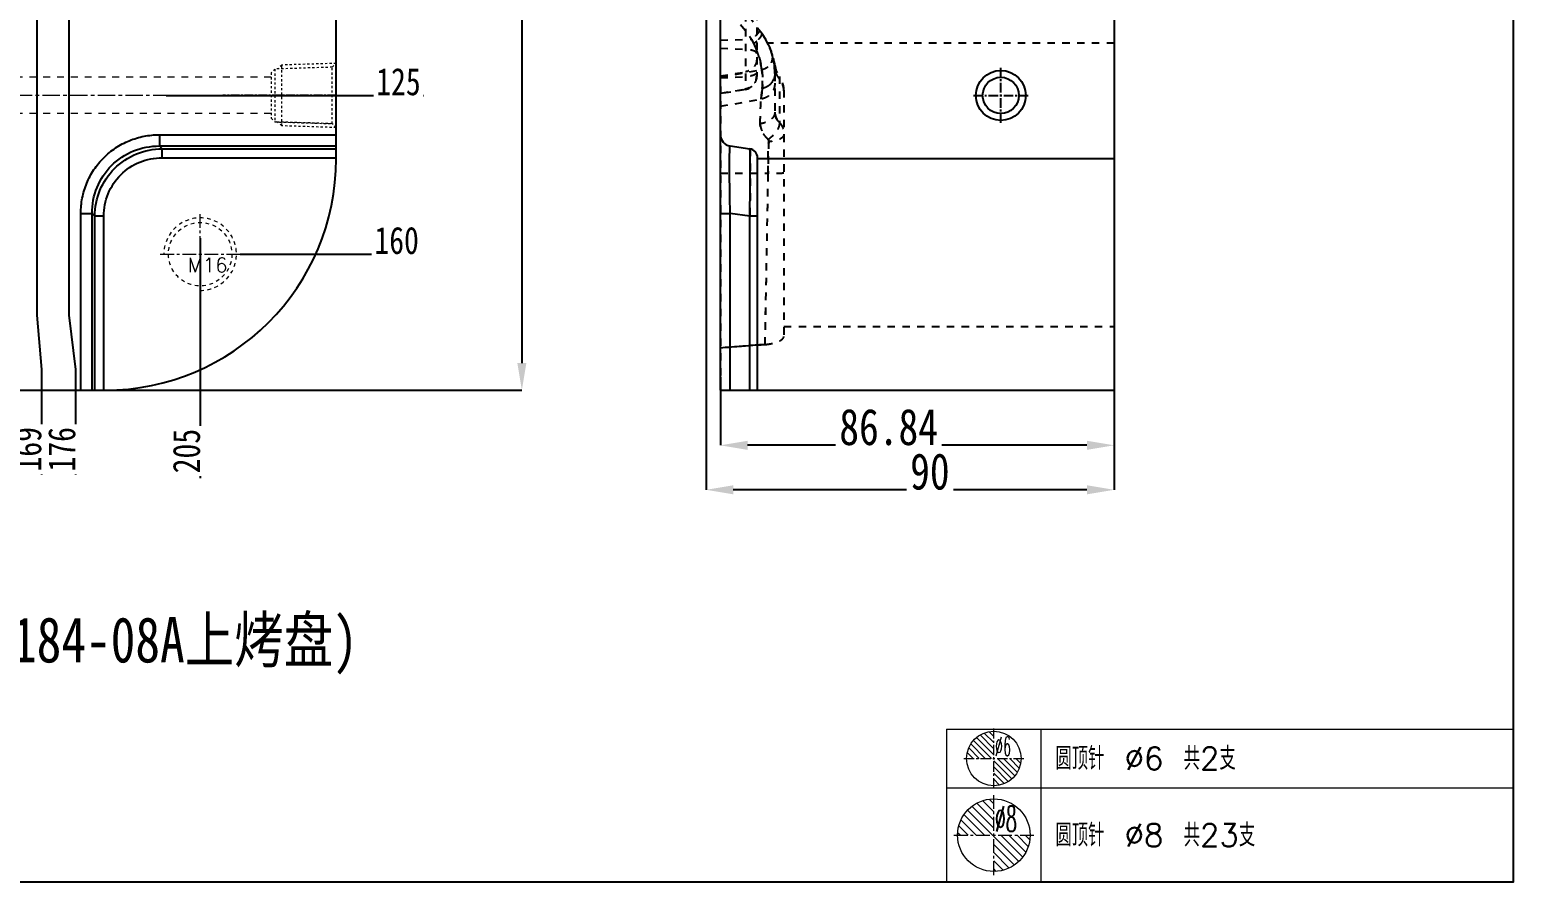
# Model space of a CAD drawing. Header units: millimetres. Extents: x -2895 to -298, y -11750 to -2997.
# Drawn here: x -1614.3 to -1287, y -6284 to -6096 of the extents above; entities that cross this region are included whole.
import ezdxf
from ezdxf.enums import TextEntityAlignment as Align

# ---------------------------------------------------------------- set-up
doc = ezdxf.new("R2010")
doc.units = ezdxf.units.MM
doc.header["$LTSCALE"] = 16.335
doc.header["$PDMODE"] = 3
doc.header["$PDSIZE"] = 0.3125
doc.linetypes.add('CENTER', pattern=[0.6, 0.375, -0.075, 0.075, -0.075])
doc.linetypes.add('HIDDEN', pattern=[0.2, 0.1, -0.1])
doc.layers.get('0').update_dxf_attribs({"linetype": 'CONTINUOUS'})
doc.layers.get('Defpoints').update_dxf_attribs({"linetype": 'CONTINUOUS'})
for name, color, linetype, lineweight in [('cool', 153, 'HIDDEN', 9), ('epin', 13, 'CONTINUOUS', 9), ('screw', 33, 'CONTINUOUS', 13)]:
    doc.layers.add(name, color=color, linetype=linetype, lineweight=lineweight)
doc.layers.add('DEFAULT_2', color=8, linetype='HIDDEN')
doc.styles.get("Standard").update_dxf_attribs({"font": 'txt', "width": 0.8})
doc.styles.add('TXT', font='txt.shx', dxfattribs={"bigfont": 'gbcbig.shx'})
doc.styles.add('TXT05', font='txt.shx', dxfattribs={"width": 0.5, "bigfont": 'gbcbig.shx'})
doc.dimstyles.new('ISO-25', dxfattribs={"dimtxt": 8, "dimasz": 6, "dimexe": 0, "dimexo": 0, "dimgap": 0, "dimtad": 1, "dimdsep": 46, "dimtxsty": 'Standard', "dimcen": 0, "dimclrd": 4, "dimclre": 4, "dimclrt": 6, "dimazin": 0, "dimtfac": 1, "dimtofl": 0, "dimtmove": 0, "dimatfit": 3, "dimfxl": 0, "dimarcsym": 0})

# ---------------------------------------------------------------- blocks, each defined once
blk = doc.blocks.new('screw_m16_g')
at = {"layer": 'screw', "color": 1, "linetype": 'CENTER', "ltscale": 0.497582}
for p, q in [((0, -8.8), (0, 8.8)), ((-8.8, 0), (8.8, 0))]:
    blk.add_line(p, q, dxfattribs=at)
at = {"layer": 'screw', "color": 33, "linetype": 'HIDDEN', "ltscale": 0.497582}
blk.add_circle((0, 0), 7, dxfattribs=at)
at = {"layer": 'screw', "color": 92, "linetype": 'HIDDEN', "ltscale": 0.497582}
blk.add_arc((0, 0), 8, 270, 180, dxfattribs=at)
at = {"layer": 'screw', "color": 6, "style": 'TXT'}
blk.add_text('M16', height=3.2, dxfattribs=at).set_placement((-2.72, -4))
blk = doc.blocks.new('*D187')
at = {"color": 4, "lineweight": -2, "transparency": 16777216}
for p, q in [((-1465.06, -6073.86), (-1465.06, -6197.42)), ((-1375.06, -6072.35), (-1375.06, -6197.42)), ((-1381.06, -6197.42), (-1459.06, -6197.42))]:
    blk.add_line(p, q, dxfattribs=at)
at = {"color": 4, "transparency": 16777216}
for points in [[(-1459.06, -6196.42), (-1459.06, -6198.42), (-1465.06, -6197.42)], [(-1381.06, -6196.42), (-1381.06, -6198.42), (-1375.06, -6197.42)]]:
    blk.add_solid(points, dxfattribs=at)
at = {"layer": 'Defpoints', "color": 0, "transparency": 16777216}
for p in [(-1465.06, -6073.86), (-1375.06, -6072.35), (-1465.06, -6197.42)]:
    blk.add_point(p, dxfattribs=at)
at = {"color": 6, "transparency": 16777216, "insert": (-1415.7, -6193.42), "char_height": 8, "attachment_point": 5, "bg_fill": 3, "box_fill_scale": 1.1, "bg_fill_color": 256, "bg_fill_true_color": 13158600, "bg_fill_transparency": 0}
blk.add_mtext('90', dxfattribs=at)
blk = doc.blocks.new('*D188')
at = {"color": 4, "lineweight": -2, "transparency": 16777216}
for p, q in [((-1461.91, -6172.59), (-1461.91, -6187.61)), ((-1375.06, -6175.47), (-1375.06, -6187.61)), ((-1381.06, -6187.61), (-1455.91, -6187.61))]:
    blk.add_line(p, q, dxfattribs=at)
at = {"color": 4, "transparency": 16777216}
for points in [[(-1455.91, -6186.61), (-1455.91, -6188.61), (-1461.91, -6187.61)], [(-1381.06, -6186.61), (-1381.06, -6188.61), (-1375.06, -6187.61)]]:
    blk.add_solid(points, dxfattribs=at)
at = {"layer": 'Defpoints', "color": 0, "transparency": 16777216}
for p in [(-1461.91, -6172.59), (-1375.06, -6175.47), (-1461.91, -6187.61)]:
    blk.add_point(p, dxfattribs=at)
at = {"color": 6, "transparency": 16777216, "insert": (-1424.8, -6183.61), "char_height": 8, "attachment_point": 5, "bg_fill": 3, "box_fill_scale": 1.1, "bg_fill_color": 256, "bg_fill_true_color": 13158600, "bg_fill_transparency": 0}
blk.add_mtext('86.84', dxfattribs=at)
blk = doc.blocks.new('cool_jt_f12')
at = {"layer": 'cool', "ltscale": 0.3}
for p, q in [((0, 7.0785), (0.856, 6.2225)), ((0, 7.0785), (12, 6.7035)), ((12, 6.7035), (12.856, 5.8475)), ((12, 6.7035), (12, -6.7035)), ((0.856, 6.2225), (0.856, -6.2225)), ((13.5, 5.827375), (0.856, 6.2225)), ((0.856, 6.2225), (13.5, 5.827375)), ((14.327375, 5), (13.5, 5.827375)), ((13.5, -5.827375), (13.5, 5.827375)), ((14.327375, -5), (14.327375, 5)), ((0.856, -6.2225), (0, -7.0785)), ((0.856, -6.2225), (13.5, -5.827375)), ((12, -6.7035), (12.856, -5.8475)), ((13.5, -5.827375), (14.327375, -5)), ((0, -7.0785), (12, -6.7035))]:
    blk.add_line(p, q, dxfattribs=at)
blk = doc.blocks.new('147')
at = {"layer": 'cool', "ltscale": 0.932966}
for p, q in [((229.57, -3849.57), (-211.77, -3849.57)), ((229.57, -3857.57), (-211.77, -3857.57))]:
    blk.add_line(p, q, dxfattribs=at)
at = {"layer": 'cool', "color": 1, "linetype": 'CENTER', "ltscale": 0.621977}
blk.add_line((243.9, -3853.57), (-226.1, -3853.57), dxfattribs=at)
at = {"layer": 'cool', "ltscale": 0.932966, "rotation": 179.9999999999999}
blk.add_blockref('cool_jt_f12', (243.9, -3853.57), dxfattribs=at)
blk = doc.blocks.new('*D193')
at = {"color": 4, "lineweight": -2, "transparency": 16777216}
for p, q in [((-1614.35, -5795.47), (-1505.71, -5795.47)), ((-1505.71, -5801.47), (-1505.71, -6169.47)), ((-1623.88, -6175.47), (-1505.71, -6175.47))]:
    blk.add_line(p, q, dxfattribs=at)
at = {"color": 4, "transparency": 16777216}
for points in [[(-1506.71, -5801.47), (-1504.71, -5801.47), (-1505.71, -5795.47)], [(-1506.71, -6169.47), (-1504.71, -6169.47), (-1505.71, -6175.47)]]:
    blk.add_solid(points, dxfattribs=at)
at = {"layer": 'Defpoints', "color": 0, "transparency": 16777216}
for p in [(-1614.35, -5795.47), (-1623.88, -6175.47), (-1505.71, -6175.47)]:
    blk.add_point(p, dxfattribs=at)
at = {"color": 6, "transparency": 16777216, "insert": (-1509.71, -5974.79), "char_height": 8, "attachment_point": 5, "rotation": 90, "bg_fill": 3, "box_fill_scale": 1.1, "bg_fill_color": 256, "bg_fill_true_color": 13158600, "bg_fill_transparency": 0}
blk.add_mtext('380', dxfattribs=at)
blk = doc.blocks.new('*D203')
at = {"color": 4, "lineweight": -2, "transparency": 16777216}
blk.add_line((-1584.18, -6110.47), (-1527.33, -6110.47), dxfattribs=at)
at = {"layer": 'Defpoints', "color": 0, "transparency": 16777216}
for p in [(-1781.67, -5985.47), (-1584.18, -6110.47)]:
    blk.add_point(p, dxfattribs=at)
at = {"color": 6, "transparency": 16777216, "insert": (-1532.93, -6107.47), "char_height": 6, "attachment_point": 5, "bg_fill": 3, "box_fill_scale": 1.1, "bg_fill_color": 256, "bg_fill_true_color": 13158600, "bg_fill_transparency": 0}
blk.add_mtext('125', dxfattribs=at)
at = {"layer": 'Defpoints', "color": 0, "transparency": 16777216}
blk.add_point((-1538.53, -6110.47), dxfattribs=at)
blk = doc.blocks.new('*D204')
at = {"color": 4, "lineweight": -2, "transparency": 16777216}
blk.add_line((-1567.87, -6145.47), (-1528.13, -6145.47), dxfattribs=at)
at = {"layer": 'Defpoints', "color": 0, "transparency": 16777216}
for p in [(-1781.67, -5985.47), (-1567.87, -6145.47)]:
    blk.add_point(p, dxfattribs=at)
at = {"color": 6, "transparency": 16777216, "insert": (-1533.33, -6142.47), "char_height": 6, "attachment_point": 5, "bg_fill": 3, "box_fill_scale": 1.1, "bg_fill_color": 256, "bg_fill_true_color": 13158600, "bg_fill_transparency": 0}
blk.add_mtext('160', dxfattribs=at)
at = {"layer": 'Defpoints', "color": 0, "transparency": 16777216}
blk.add_point((-1538.53, -6145.47), dxfattribs=at)
blk = doc.blocks.new('*D145')
at = {"color": 4, "lineweight": -2, "transparency": 16777216}
for p, q in [((-1612.67, -6064.87), (-1612.67, -6158.88)), ((-1612.67, -6158.88), (-1611.67, -6170.88)), ((-1611.67, -6170.88), (-1611.67, -6194.08))]:
    blk.add_line(p, q, dxfattribs=at)
at = {"layer": 'Defpoints', "color": 0, "transparency": 16777216}
for p in [(-1781.67, -5985.47), (-1612.67, -6064.87)]:
    blk.add_point(p, dxfattribs=at)
at = {"color": 6, "transparency": 16777216, "insert": (-1614.67, -6188.48), "char_height": 6, "attachment_point": 5, "rotation": 90, "bg_fill": 3, "box_fill_scale": 1.1, "bg_fill_color": 256, "bg_fill_true_color": 13158600, "bg_fill_transparency": 0}
blk.add_mtext('169', dxfattribs=at)
at = {"layer": 'Defpoints', "color": 0, "transparency": 16777216}
blk.add_point((-1611.67, -6182.88), dxfattribs=at)
blk = doc.blocks.new('*D146')
at = {"color": 4, "lineweight": -2, "transparency": 16777216}
for p, q in [((-1605.67, -6014.75), (-1605.67, -6158.88)), ((-1605.67, -6158.88), (-1604.17, -6170.88)), ((-1604.17, -6170.88), (-1604.17, -6194.08))]:
    blk.add_line(p, q, dxfattribs=at)
at = {"layer": 'Defpoints', "color": 0, "transparency": 16777216}
for p in [(-1781.67, -5985.47), (-1605.67, -6014.75)]:
    blk.add_point(p, dxfattribs=at)
at = {"color": 6, "transparency": 16777216, "insert": (-1607.17, -6188.48), "char_height": 6, "attachment_point": 5, "rotation": 90, "bg_fill": 3, "box_fill_scale": 1.1, "bg_fill_color": 256, "bg_fill_true_color": 13158600, "bg_fill_transparency": 0}
blk.add_mtext('176', dxfattribs=at)
at = {"layer": 'Defpoints', "color": 0, "transparency": 16777216}
blk.add_point((-1604.17, -6182.88), dxfattribs=at)
blk = doc.blocks.new('*D205')
at = {"color": 4, "lineweight": -2, "transparency": 16777216}
blk.add_line((-1576.67, -6141.94), (-1576.67, -6194.88), dxfattribs=at)
at = {"layer": 'Defpoints', "color": 0, "transparency": 16777216}
for p in [(-1781.67, -5985.47), (-1576.67, -6141.94)]:
    blk.add_point(p, dxfattribs=at)
at = {"color": 6, "transparency": 16777216, "insert": (-1579.67, -6188.88), "char_height": 6, "attachment_point": 5, "rotation": 90, "bg_fill": 3, "box_fill_scale": 1.1, "bg_fill_color": 256, "bg_fill_true_color": 13158600, "bg_fill_transparency": 0}
blk.add_mtext('205', dxfattribs=at)
at = {"layer": 'Defpoints', "color": 0, "transparency": 16777216}
blk.add_point((-1576.67, -6182.88), dxfattribs=at)
blk = doc.blocks.new('epin_ejp_8')
at = {"layer": 'epin'}
h = blk.add_hatch(dxfattribs=at)
h.set_pattern_fill('_ANSI31', color=123, scale=0.2, angle=90, style=0)
h.set_pattern_definition([(135, (-263.1036, 1313.3417), (-0.4490128, -0.4490128), [])])
h.paths.add_polyline_path([(0, 4, 0.414214), (-4, 0), (0, 0)])
h.paths.add_polyline_path([(4, 0), (0, 0), (0, -4, 0.414214)])
at = {"layer": 'epin', "color": 1, "linetype": 'CENTER', "ltscale": 0.248791}
for p, q in [((0, -4.4), (0, 4.4)), ((-4.4, 0), (4.4, 0))]:
    blk.add_line(p, q, dxfattribs=at)
at = {"layer": 'epin'}
blk.add_circle((0, 0), 4, dxfattribs=at)
at = {"layer": 'epin', "color": 6, "style": 'TXT05', "width": 0.5}
blk.add_text('%%c8', height=2.8, dxfattribs=at).set_placement((1.33, 1.8), align=Align.MIDDLE)
blk = doc.blocks.new('epin_ejp_6')
at = {"layer": 'epin'}
h = blk.add_hatch(dxfattribs=at)
h.set_pattern_fill('_ANSI31', color=123, scale=0.15, angle=90, style=0)
h.set_pattern_definition([(135, (89.59405, 3806.95057), (-0.336759605, -0.336759605), [])])
h.paths.add_polyline_path([(0, 3, 0.414214), (-3, 0), (0, 0)])
h.paths.add_polyline_path([(3, 0), (0, 0), (0, -3, 0.414214)])
at = {"layer": 'epin', "color": 1, "linetype": 'CENTER', "ltscale": 0.186593}
for p, q in [((0, -3.3), (0, 3.3)), ((-3.3, 0), (3.3, 0))]:
    blk.add_line(p, q, dxfattribs=at)
at = {"layer": 'epin'}
blk.add_circle((0, 0), 3, dxfattribs=at)
at = {"layer": 'epin', "color": 6, "style": 'TXT05', "width": 0.5}
blk.add_text('%%c6', height=2.1, dxfattribs=at).set_placement((0.12, 0.3))

msp = doc.modelspace()

# ---------------------------------------------------------------- linework, layer by layer
at = {"color": 7, "linetype": 'Continuous'}
for p, q in [((-1375.065, -5795.468), (-1375.065, -6175.468)), ((-1546.669, -6124.468), (-1546.669, -5846.468)), ((-1461.909, -6175.468), (-1461.909, -5879.793)), ((-1585.668, -6119.14), (-1546.669, -6119.14)), ((-1585.668, -6119.14), (-1585.668, -6121.615)), ((-1585.668, -6121.615), (-1546.669, -6121.615)), ((-1585.06, -6122.223), (-1585.668, -6121.615)), ((-1585.06, -6122.223), (-1546.669, -6122.223)), ((-1585.06, -6124.204), (-1585.06, -6122.223)), ((-1459.757, -6121.615), (-1455.43, -6122.223)), ((-1585.06, -6124.204), (-1546.669, -6124.204)), ((-1453.709, -6175.468), (-1453.709, -6124.204)), ((-1375.065, -6124.468), (-1453.709, -6124.468)), ((-1602.997, -6136.469), (-1600.522, -6136.469)), ((-1602.997, -6175.468), (-1602.997, -6136.469)), ((-1599.914, -6137.077), (-1600.522, -6136.469)), ((-1600.522, -6175.468), (-1600.522, -6136.469)), ((-1597.933, -6137.077), (-1599.914, -6137.077)), ((-1599.914, -6175.468), (-1599.914, -6137.077)), ((-1597.933, -6175.468), (-1597.933, -6137.077)), ((-1461.909, -6136.469), (-1459.757, -6136.469)), ((-1455.43, -6137.077), (-1459.757, -6136.469)), ((-1459.757, -6175.468), (-1459.757, -6136.469)), ((-1453.709, -6137.077), (-1455.43, -6137.077)), ((-1455.43, -6175.468), (-1455.43, -6137.077)), ((-1747.334, -6175.468), (-1597.669, -6175.468)), ((-1461.909, -6175.468), (-1375.065, -6175.468))]:
    msp.add_line(p, q, dxfattribs=at)
msp.add_lwpolyline([(-2087.998, -5732.258), (-1287.002, -5732.258), (-1287.002, -6283.956), (-2087.998, -6283.956)], close=True)
for radius in [5.5, 4]:
    msp.add_circle((-1400.065, -6110.468), radius, dxfattribs=at)
for centre, radius, start, end in [((-1459.409, -6119.14), 2.5, 180, 262), ((-1455.709, -6124.204), 2, 0, 82), ((-1597.669, -6124.468), 51, 270, 0)]:
    msp.add_arc(centre, radius, start, end, dxfattribs=at)
for points, knots in [([(-1602.997, -6136.469), (-1602.997, -6135.336), (-1602.778, -6133.063), (-1601.795, -6129.786), (-1600.19, -6126.763), (-1598.022, -6124.115), (-1595.374, -6121.947), (-1592.351, -6120.342), (-1589.074, -6119.359), (-1586.801, -6119.14), (-1585.668, -6119.14)], [0, 0, 0, 0, 0.1249878, 0.2500067, 0.3749989, 0.4999994, 0.6249998, 0.7499923, 0.8750117, 1, 1, 1, 1]), ([(-1600.522, -6136.469), (-1600.528, -6134.533), (-1599.781, -6130.615), (-1596.486, -6125.651), (-1591.521, -6122.356), (-1587.603, -6121.609), (-1585.668, -6121.615)], [0, 0, 0, 0, 0.2500445, 0.5000443, 0.7499904, 1, 1, 1, 1]), ([(-1599.914, -6137.077), (-1599.909, -6135.145), (-1599.139, -6131.24), (-1595.838, -6126.299), (-1590.896, -6122.998), (-1586.992, -6122.228), (-1585.06, -6122.223)], [0, 0, 0, 0, 0.2500414, 0.5000413, 0.7499866, 1, 1, 1, 1]), ([(-1459.757, -6136.469), (-1459.778, -6135.501), (-1459.817, -6133.601), (-1459.861, -6130.84), (-1459.885, -6128.655), (-1459.894, -6127.043), (-1459.897, -6125.963), (-1459.895, -6124.986), (-1459.888, -6124.122), (-1459.877, -6123.379), (-1459.862, -6122.763), (-1459.844, -6122.28), (-1459.823, -6121.962), (-1459.805, -6121.779), (-1459.79, -6121.69), (-1459.78, -6121.643), (-1459.764, -6121.614), (-1459.757, -6121.615)], [0, 0, 0, 0, 0.1954134, 0.3836122, 0.557117, 0.6362006, 0.7090592, 0.7749801, 0.8332925, 0.8834513, 0.9249956, 0.9575718, 0.9809337, 0.9891107, 0.9949575, 0.9985096, 1, 1, 1, 1]), ([(-1455.43, -6137.077), (-1455.413, -6136.112), (-1455.382, -6134.217), (-1455.347, -6131.466), (-1455.328, -6129.29), (-1455.32, -6127.683), (-1455.318, -6126.606), (-1455.32, -6125.63), (-1455.325, -6124.766), (-1455.334, -6124.02), (-1455.346, -6123.4), (-1455.359, -6122.964), (-1455.372, -6122.684), (-1455.382, -6122.523), (-1455.392, -6122.4), (-1455.403, -6122.307), (-1455.413, -6122.257), (-1455.423, -6122.225), (-1455.43, -6122.223)], [0, 0, 0, 0, 0.1949732, 0.3825458, 0.5554064, 0.6342354, 0.7069219, 0.7727741, 0.831139, 0.8814759, 0.9233174, 0.9562937, 0.96937, 0.9801289, 0.9885568, 0.994652, 0.9984271, 1, 1, 1, 1]), ([(-1597.933, -6137.077), (-1597.933, -6135.401), (-1597.275, -6132.012), (-1594.416, -6127.72), (-1590.124, -6124.862), (-1586.736, -6124.204), (-1585.06, -6124.204)], [0, 0, 0, 0, 0.2500576, 0.5000415, 0.7499705, 1, 1, 1, 1])]:
    msp.add_open_spline(points, degree=3, knots=knots, dxfattribs=at)
at = {"layer": 'DEFAULT_2', "color": 8, "linetype": 'HIDDEN'}
for p, q in [((-1452.722, -6096.912), (-1461.309, -6085.412)), ((-1456.388, -6086.011), (-1456.388, -6109.151)), ((-1461.309, -6089.527), (-1455.033, -6098.076)), ((-1453.909, -6088.967), (-1453.909, -6106.195)), ((-1461.909, -6098.286), (-1455.033, -6098.076)), ((-1461.909, -6100.034), (-1456.388, -6100.325)), ((-1375.065, -6098.968), (-1451.485, -6098.968)), ((-1461.909, -6106.398), (-1452.786, -6104.813)), ((-1461.909, -6106.165), (-1456.388, -6105.263)), ((-1461.909, -6106.622), (-1456.388, -6106.331)), ((-1449.909, -6105.662), (-1449.909, -6114.164)), ((-1449.889, -6104.621), (-1449.867, -6103.948)), ((-1448.909, -6106.302), (-1448.909, -6116.403)), ((-1461.909, -6108.142), (-1461.809, -6108.123)), ((-1461.809, -6108.123), (-1461.909, -6108.142)), ((-1461.809, -6109.636), (-1461.909, -6109.656)), ((-1461.909, -6109.656), (-1461.809, -6109.637)), ((-1461.809, -6175.468), (-1461.809, -6108.123)), ((-1461.809, -6109.983), (-1456.388, -6109.051)), ((-1456.388, -6109.151), (-1461.809, -6110.107)), ((-1452.676, -6108.909), (-1452.92, -6111.29)), ((-1447.909, -6109.317), (-1447.909, -6163.588)), ((-1461.909, -6112.85), (-1452.92, -6111.29)), ((-1461.909, -6127.623), (-1451.363, -6127.623)), ((-1461.809, -6128.875), (-1461.909, -6128.875)), ((-1452.046, -6165.379), (-1451.363, -6127.623)), ((-1461.809, -6133.875), (-1461.909, -6133.875)), ((-1461.809, -6138.875), (-1461.909, -6138.875)), ((-1447.909, -6161.438), (-1375.065, -6161.438)), ((-1453.709, -6165.505), (-1452.046, -6165.379))]:
    msp.add_line(p, q, dxfattribs=at)
at = {"layer": 'DEFAULT_2', "color": 1, "linetype": 'CENTER', "ltscale": 0.310989}
msp.add_line((-1546.669, -6110.468), (-1571.669, -6110.468), dxfattribs=at)
at = {"layer": 'DEFAULT_2', "color": 8, "linetype": 'HIDDEN'}
for centre, radius, start, end in [((-1454.314, -6095.973), 1.007, 335.17554, 337.20212), ((-1464.909, -6105.662), 15, 0, 36.74747), ((-1464.684, -6105.656), 14.816, 36.17135, 36.74738), ((-1464.747, -6105.714), 14.898, 4.20519, 36.74238), ((-1464.788, -6105.728), 14.943, 26.94435, 36.16054), ((-1464.741, -6105.886), 15, 7.42277, 36.74747), ((-1458.931, -6092.869), 7.544, 305.46641, 311.88336), ((-1469.898, -6106.697), 17.161, 21.84368, 26.60075), ((-1470.654, -6107.006), 17.977, 21.30812, 21.86189), ((-1464.722, -6105.694), 14.869, 24.70034, 25.89926), ((-1471.008, -6107.143), 18.356, 19.79049, 21.30505), ((-1471.616, -6107.36), 19.003, 17.91486, 19.78579), ((-1472.135, -6107.527), 19.547, 16.21361, 17.9119), ((-1453.219, -6102.053), 2.766, 8.18008, 17.12127), ((-1464.814, -6105.722), 14.965, 6.74162, 12.40896), ((-1456.909, -6106.197), 3, 280, 0), ((-1453.191, -6105.655), 3.284, 326.92053, 339.72758), ((-1444.909, -6103.302), 5, 187.42268, 216.8699), ((-1452.909, -6109.302), 5, 0, 36.8699), ((-1451.639, -6109.436), 3.731, 0.0011, 2.01563), ((-14188.773, -5915.473), 12739.177, 358.8759469, 359.0457903), ((-1361.472, -7368.396), 1206.421, 94.305709, 94.775503), ((-1361.806, -7364.293), 1202.305, 94.383887, 94.775902)]:
    msp.add_arc(centre, radius, start, end, dxfattribs=at)
for points, knots in [([(-1453.372, -6096.04), (-1453.31, -6096.123), (-1453.364, -6096.351), (-1453.509, -6096.599), (-1453.706, -6096.865), (-1453.966, -6097.153), (-1454.402, -6097.577), (-1454.771, -6097.879), (-1455.033, -6098.076)], [0, 0, 0, 0, 0.1143109, 0.2093272, 0.3303781, 0.4747888, 0.6383118, 1, 1, 1, 1]), ([(-1452.89, -6096.687), (-1452.853, -6096.737), (-1452.808, -6096.877), (-1452.844, -6097.116), (-1452.962, -6097.391), (-1453.159, -6097.698), (-1453.426, -6098.027), (-1453.879, -6098.491), (-1454.272, -6098.812), (-1454.554, -6099.013)], [0, 0, 0, 0, 0.0613268, 0.1377005, 0.2360067, 0.3569521, 0.4984056, 0.6564163, 1, 1, 1, 1]), ([(-1453.4, -6096.396), (-1453.416, -6096.43), (-1453.5, -6096.589), (-1453.607, -6096.735), (-1453.697, -6096.844)], [0, 0, 0, 0, 0.2107791, 1, 1, 1, 1]), ([(-1453.373, -6096.04), (-1453.359, -6096.058), (-1453.313, -6096.162), (-1453.351, -6096.282), (-1453.385, -6096.364)], [0, 0, 0, 0, 0.1974849, 1, 1, 1, 1]), ([(-1452.89, -6096.687), (-1452.872, -6096.711), (-1452.806, -6096.836), (-1452.821, -6096.987), (-1452.849, -6097.091)], [0, 0, 0, 0, 0.2178309, 1, 1, 1, 1]), ([(-1453.909, -6101.21), (-1453.909, -6101.091), (-1454.059, -6100.903), (-1454.325, -6100.746), (-1454.628, -6100.619), (-1454.996, -6100.512), (-1455.587, -6100.39), (-1456.06, -6100.342), (-1456.388, -6100.325)], [0, 0, 0, 0, 0.1294835, 0.2249153, 0.3433096, 0.483413, 0.6423922, 1, 1, 1, 1]), ([(-1455.033, -6098.076), (-1454.992, -6098.154), (-1454.832, -6098.466), (-1454.672, -6098.779), (-1454.554, -6099.013)], [0, 0, 0, 0, 0.2526239, 1, 1, 1, 1]), ([(-1454.554, -6099.013), (-1454.593, -6098.935), (-1454.751, -6098.622), (-1454.912, -6098.311), (-1455.033, -6098.076)], [0, 0, 0, 0, 0.2472127, 1, 1, 1, 1]), ([(-1454.554, -6099.013), (-1454.23, -6099.659), (-1453.71, -6100.892), (-1453.195, -6102.601), (-1452.922, -6103.88), (-1452.808, -6104.567), (-1452.786, -6104.813)], [0, 0, 0, 0, 0.355966, 0.6571303, 0.8781669, 1, 1, 1, 1]), ([(-1453.909, -6102.525), (-1453.909, -6102.847), (-1454.035, -6103.505), (-1454.573, -6104.358), (-1455.388, -6104.987), (-1456.048, -6105.207), (-1456.388, -6105.263)], [0, 0, 0, 0, 0.2421496, 0.4886094, 0.7415305, 1, 1, 1, 1]), ([(-1452.786, -6104.813), (-1452.797, -6104.69), (-1452.842, -6104.367), (-1453.002, -6103.445), (-1453.195, -6102.655), (-1453.365, -6102.069)], [0, 0, 0, 0, 0.1325127, 0.3483224, 1, 1, 1, 1]), ([(-1450.576, -6101.239), (-1450.46, -6101.613), (-1450.39, -6102.421), (-1450.798, -6103.562), (-1451.64, -6104.439), (-1452.397, -6104.744), (-1452.786, -6104.813)], [0, 0, 0, 0, 0.2488572, 0.4981881, 0.7486082, 1, 1, 1, 1]), ([(-1450.481, -6101.659), (-1450.43, -6102.012), (-1450.467, -6102.746), (-1450.935, -6103.738), (-1451.742, -6104.487), (-1452.432, -6104.751), (-1452.786, -6104.813)], [0, 0, 0, 0, 0.2489345, 0.4983385, 0.7487523, 1, 1, 1, 1]), ([(-1453.909, -6105.446), (-1453.909, -6105.565), (-1454.059, -6105.753), (-1454.325, -6105.91), (-1454.628, -6106.037), (-1454.996, -6106.144), (-1455.587, -6106.265), (-1456.06, -6106.313), (-1456.388, -6106.331)], [0, 0, 0, 0, 0.1294835, 0.2249153, 0.3433096, 0.483413, 0.6423922, 1, 1, 1, 1]), ([(-1453.909, -6106.17), (-1453.909, -6106.509), (-1454.033, -6107.195), (-1454.567, -6108.093), (-1455.381, -6108.758), (-1456.047, -6108.993), (-1456.388, -6109.051)], [0, 0, 0, 0, 0.2474262, 0.4962493, 0.7471976, 1, 1, 1, 1]), ([(-1453.909, -6105.446), (-1453.909, -6105.474), (-1453.93, -6105.604), (-1454.029, -6105.706), (-1454.109, -6105.769)], [0, 0, 0, 0, 0.2141753, 1, 1, 1, 1]), ([(-1452.786, -6104.813), (-1452.74, -6105.149), (-1452.653, -6105.821), (-1452.562, -6107.188), (-1452.606, -6108.222), (-1452.676, -6108.909)], [0, 0, 0, 0, 0.247086, 0.4953123, 1, 1, 1, 1]), ([(-1452.676, -6108.909), (-1452.606, -6108.222), (-1452.562, -6107.188), (-1452.653, -6105.821), (-1452.74, -6105.149), (-1452.786, -6104.813)], [0, 0, 0, 0, 0.5046888, 0.7529138, 1, 1, 1, 1]), ([(-1449.909, -6105.662), (-1449.909, -6106.044), (-1450.046, -6106.818), (-1450.641, -6107.831), (-1451.55, -6108.581), (-1452.295, -6108.845), (-1452.676, -6108.909)], [0, 0, 0, 0, 0.2489295, 0.4982984, 0.7486316, 1, 1, 1, 1]), ([(-1449.909, -6105.662), (-1449.909, -6105.573), (-1449.907, -6105.226), (-1449.9, -6104.88), (-1449.889, -6104.621)], [0, 0, 0, 0, 0.2551241, 1, 1, 1, 1]), ([(-1449.889, -6104.621), (-1449.848, -6105.022), (-1449.632, -6105.827), (-1449.18, -6106.525), (-1448.909, -6106.838)], [0, 0, 0, 0, 0.4927127, 1, 1, 1, 1]), ([(-1449.889, -6104.621), (-1449.876, -6104.755), (-1449.792, -6105.289), (-1449.594, -6105.803), (-1449.393, -6106.156)], [0, 0, 0, 0, 0.2479616, 1, 1, 1, 1]), ([(-1449.393, -6106.156), (-1449.289, -6106.337), (-1449.132, -6106.57), (-1448.955, -6106.785), (-1448.909, -6106.838)], [0, 0, 0, 0, 0.7476786, 1, 1, 1, 1]), ([(-1447.909, -6109.436), (-1447.909, -6108.972), (-1448.089, -6108.021), (-1448.595, -6107.2), (-1448.909, -6106.838)], [0, 0, 0, 0, 0.4923972, 1, 1, 1, 1]), ([(-1449.909, -6107.756), (-1449.909, -6108.172), (-1450.059, -6109.013), (-1450.706, -6110.115), (-1451.695, -6110.931), (-1452.505, -6111.218), (-1452.92, -6111.289)], [0, 0, 0, 0, 0.2488808, 0.49824, 0.7485967, 1, 1, 1, 1]), ([(-1449.909, -6107.756), (-1449.909, -6108.172), (-1450.059, -6109.014), (-1450.706, -6110.116), (-1451.695, -6110.931), (-1452.505, -6111.219), (-1452.92, -6111.29)], [0, 0, 0, 0, 0.2488801, 0.4982391, 0.7485961, 1, 1, 1, 1]), ([(-1450.44, -6107.447), (-1450.687, -6107.827), (-1451.351, -6108.493), (-1452.226, -6108.833), (-1452.676, -6108.909)], [0, 0, 0, 0, 0.4986516, 1, 1, 1, 1]), ([(-1453.128, -6116.697), (-1453.117, -6116.05), (-1453.091, -6114.878), (-1453.042, -6113.317), (-1452.988, -6112.161), (-1452.947, -6111.53), (-1452.92, -6111.29)], [0, 0, 0, 0, 0.3585431, 0.6498816, 0.8657394, 1, 1, 1, 1]), ([(-1453.128, -6116.697), (-1453.134, -6117.005), (-1453.042, -6117.641), (-1452.661, -6118.544), (-1452.095, -6119.399), (-1451.635, -6119.925), (-1451.388, -6120.18)], [0, 0, 0, 0, 0.2316497, 0.4755703, 0.7324477, 1, 1, 1, 1]), ([(-1451.388, -6120.18), (-1451.635, -6119.925), (-1452.095, -6119.399), (-1452.661, -6118.544), (-1453.042, -6117.641), (-1453.134, -6117.005), (-1453.128, -6116.697)], [0, 0, 0, 0, 0.2675522, 0.5244297, 0.7683502, 1, 1, 1, 1]), ([(-1449.909, -6114.164), (-1449.909, -6114.47), (-1450.095, -6115.128), (-1450.824, -6115.912), (-1451.876, -6116.467), (-1452.696, -6116.65), (-1453.128, -6116.697)], [0, 0, 0, 0, 0.207068, 0.4391524, 0.7058157, 1, 1, 1, 1]), ([(-1449.909, -6114.164), (-1449.909, -6114.47), (-1450.095, -6115.128), (-1450.824, -6115.912), (-1451.876, -6116.467), (-1452.696, -6116.651), (-1453.128, -6116.697)], [0, 0, 0, 0, 0.207075, 0.43916, 0.7058199, 1, 1, 1, 1]), ([(-1448.909, -6116.403), (-1448.872, -6116.701), (-1448.985, -6117.39), (-1449.503, -6118.378), (-1450.32, -6119.353), (-1451.011, -6119.923), (-1451.388, -6120.18)], [0, 0, 0, 0, 0.1918567, 0.4313087, 0.7078985, 1, 1, 1, 1]), ([(-1449.909, -6114.164), (-1449.909, -6114.35), (-1449.809, -6115.177), (-1449.369, -6115.955), (-1448.909, -6116.403)], [0, 0, 0, 0, 0.2244712, 1, 1, 1, 1]), ([(-1448.909, -6116.403), (-1449.07, -6116.246), (-1449.6, -6115.608), (-1449.909, -6114.768), (-1449.909, -6114.164)], [0, 0, 0, 0, 0.271088, 1, 1, 1, 1]), ([(-1448.909, -6116.403), (-1448.595, -6116.759), (-1448.087, -6117.574), (-1447.909, -6118.52), (-1447.909, -6118.983)], [0, 0, 0, 0, 0.5058404, 1, 1, 1, 1]), ([(-1447.909, -6118.983), (-1447.909, -6119.095), (-1447.954, -6119.329), (-1448.148, -6119.65), (-1448.455, -6119.933), (-1449.033, -6120.274), (-1449.976, -6120.552), (-1450.79, -6120.621), (-1451.228, -6120.623)], [0, 0, 0, 0, 0.0836965, 0.1735533, 0.2755033, 0.3925962, 0.6724355, 1, 1, 1, 1]), ([(-1447.909, -6118.983), (-1447.909, -6119.095), (-1447.954, -6119.329), (-1448.148, -6119.65), (-1448.455, -6119.933), (-1449.033, -6120.274), (-1449.976, -6120.552), (-1450.79, -6120.621), (-1451.228, -6120.623)], [0, 0, 0, 0, 0.0837111, 0.1735766, 0.2755294, 0.3926207, 0.672449, 1, 1, 1, 1]), ([(-1455.43, -6122.223), (-1455.423, -6122.225), (-1455.413, -6122.257), (-1455.403, -6122.307), (-1455.392, -6122.4), (-1455.382, -6122.523), (-1455.372, -6122.684), (-1455.359, -6122.965), (-1455.346, -6123.4), (-1455.334, -6124.02), (-1455.325, -6124.766), (-1455.32, -6125.631), (-1455.318, -6126.607), (-1455.32, -6127.684), (-1455.328, -6129.291), (-1455.347, -6131.466), (-1455.382, -6134.217), (-1455.413, -6136.112), (-1455.43, -6137.077)], [0, 0, 0, 0, 0.0015726, 0.0053466, 0.0114407, 0.0198688, 0.03063, 0.0437109, 0.0767008, 0.1185589, 0.1689233, 0.2273049, 0.2931713, 0.3658627, 0.4446784, 0.6174951, 0.8050206, 1, 1, 1, 1]), ([(-1451.388, -6120.18), (-1451.332, -6120.238), (-1451.24, -6120.377), (-1451.22, -6120.543), (-1451.228, -6120.623)], [0, 0, 0, 0, 0.497649, 1, 1, 1, 1]), ([(-1451.228, -6120.623), (-1451.22, -6120.543), (-1451.24, -6120.377), (-1451.332, -6120.238), (-1451.388, -6120.18)], [0, 0, 0, 0, 0.5023494, 1, 1, 1, 1]), ([(-1451.228, -6120.623), (-1451.34, -6121.759), (-1451.38, -6124.097), (-1451.34, -6126.43), (-1451.363, -6127.623)], [0, 0, 0, 0, 0.4888813, 1, 1, 1, 1]), ([(-1451.363, -6127.623), (-1451.34, -6126.43), (-1451.38, -6124.097), (-1451.341, -6121.759), (-1451.228, -6120.623)], [0, 0, 0, 0, 0.5111185, 1, 1, 1, 1]), ([(-1447.909, -6127.623), (-1447.909, -6127.628), (-1447.942, -6127.627), (-1447.979, -6127.636), (-1448.064, -6127.637), (-1448.17, -6127.641), (-1448.311, -6127.643), (-1448.552, -6127.646), (-1448.92, -6127.647), (-1449.429, -6127.645), (-1450.021, -6127.64), (-1450.674, -6127.633), (-1451.129, -6127.626), (-1451.363, -6127.623)], [0, 0, 0, 0, 0.0048884, 0.0187546, 0.04161, 0.07334, 0.113769, 0.1625327, 0.2834131, 0.4324528, 0.6052307, 0.7966746, 1, 1, 1, 1]), ([(-1452.048, -6165.379), (-1451.488, -6165.337), (-1450.682, -6165.218), (-1449.691, -6164.938), (-1449.083, -6164.703), (-1448.587, -6164.44), (-1448.153, -6164.127), (-1447.909, -6163.796), (-1447.909, -6163.588)], [0, 0, 0, 0, 0.3569567, 0.5145408, 0.6535209, 0.7716548, 0.8679079, 1, 1, 1, 1])]:
    msp.add_open_spline(points, degree=3, knots=knots, dxfattribs=at)
for points in [[(-1449.909, -6105.662), (-1449.909, -6106.044), (-1449.978, -6106.433), (-1450.111, -6106.792)], [(-1452.92, -6111.29), (-1452.846, -6110.495), (-1452.758, -6109.703), (-1452.676, -6108.909)]]:
    msp.add_open_spline(points, degree=3, dxfattribs=at)
at = {"layer": 'epin', "color": 13}
for p, q in [((-1412.002, -6250.156), (-1287.002, -6250.156)), ((-1412.002, -6250.156), (-1412.002, -6283.956)), ((-1391.202, -6250.156), (-1391.202, -6283.956)), ((-1287.002, -6250.156), (-1287.002, -6283.956)), ((-1412.002, -6263.156), (-1287.002, -6263.156)), ((-1412.002, -6283.956), (-1287.002, -6283.956))]:
    msp.add_line(p, q, dxfattribs=at)

# ---------------------------------------------------------------- block references
msp.add_blockref('147', (-1790.565, -2256.902))
at = {"layer": 'epin', "xscale": 2, "yscale": 2, "zscale": 2}
for name, p in [('epin_ejp_6', (-1401.602, -6256.656)), ('epin_ejp_8', (-1401.602, -6273.556))]:
    msp.add_blockref(name, p, dxfattribs=at)
at = {"layer": 'screw'}
msp.add_blockref('screw_m16_g', (-1576.669, -6145.468), dxfattribs=at)

# ---------------------------------------------------------------- texts
at = {"insert": (-1705.415, -6225.484), "char_height": 10, "width": 195.98514, "attachment_point": 1}
msp.add_mtext('{\\fSimSun|b0|i0|c134|p2;后模芯(第二套 CH184-08A上烤盘)\\P1.注意灌口方向}', dxfattribs=at)
at = {"layer": 'epin', "color": 6, "style": 'TXT'}
for s, p in [('圆顶针 %%C6 共2支', (-1388.002, -6259.156)), ('圆顶针 %%c8 共23支', (-1388.002, -6276.056))]:
    msp.add_text(s, height=5, dxfattribs=at).set_placement(p)

# ---------------------------------------------------------------- next in the draw order: dimensions: what is measured, and where the dimension line sits
dim = msp.add_linear_dim(base=(-1505.706, -6175.468), p1=(-1614.348, -5795.468), p2=(-1623.878, -6175.468), angle=90, dimstyle='ISO-25', override={"dimfxl": 1.25})
dim.commit()
dim.dimension.update_dxf_attribs({"geometry": '*D193', "text_midpoint": (-1505.706, -5974.792), "dimtype": 160})
dim = msp.add_linear_dim(base=(-1465.065, -6197.42), p1=(-1375.065, -6072.352), p2=(-1465.065, -6073.855), dimstyle='ISO-25', override={"dimfxl": 1.25})
dim.commit()
dim.dimension.update_dxf_attribs({"geometry": '*D187', "text_midpoint": (-1415.695, -6197.42), "dimtype": 160})

# ---------------------------------------------------------------- next in the draw order: linework, layer by layer
at = {"color": 1, "linetype": 'CENTER', "ltscale": 0.342088}
for p, q in [((-1400.065, -6116.518), (-1400.065, -6104.418)), ((-1406.115, -6110.468), (-1394.015, -6110.468))]:
    msp.add_line(p, q, dxfattribs=at)

# ---------------------------------------------------------------- next in the draw order: dimensions: what is measured, and where the dimension line sits
dim = msp.add_ordinate_dim(feature_location=(-1584.177, -6110.468), offset=(45.644, 0), dtype=0, origin=(-1781.669, -5985.468), dimstyle='ISO-25', override={"dimtxt": 6, "dimfxl": 1.25})
dim.commit()
dim.dimension.update_dxf_attribs({"geometry": '*D203', "text_midpoint": (-1532.933, -6107.468)})
dim = msp.add_linear_dim(base=(-1461.909, -6187.605), p1=(-1375.065, -6175.468), p2=(-1461.909, -6172.59), dimstyle='ISO-25', override={"dimfxl": 1.25})
dim.commit()
dim.dimension.update_dxf_attribs({"geometry": '*D188', "text_midpoint": (-1424.798, -6187.605), "dimtype": 160})

# ---------------------------------------------------------------- next in the draw order: dimensions: what is measured, and where the dimension line sits
dim = msp.add_ordinate_dim(feature_location=(-1567.869, -6145.468), offset=(29.337, 0), dtype=0, origin=(-1781.669, -5985.468), dimstyle='ISO-25', override={"dimtxt": 6, "dimfxl": 1.25})
dim.commit()
dim.dimension.update_dxf_attribs({"geometry": '*D204', "text_midpoint": (-1533.333, -6142.468)})

# ---------------------------------------------------------------- next in the draw order: dimensions: what is measured, and where the dimension line sits
dim = msp.add_ordinate_dim(feature_location=(-1612.669, -6064.868), offset=(1, -118.013), dtype=1, origin=(-1781.669, -5985.468), dimstyle='ISO-25', override={"dimtxt": 6, "dimfxl": 1.25})
dim.commit()
dim.dimension.update_dxf_attribs({"geometry": '*D145', "text_midpoint": (-1614.669, -6188.481)})

# ---------------------------------------------------------------- next in the draw order: dimensions: what is measured, and where the dimension line sits
dim = msp.add_ordinate_dim(feature_location=(-1605.669, -6014.745), offset=(1.5, -168.136), dtype=1, origin=(-1781.669, -5985.468), dimstyle='ISO-25', override={"dimtxt": 6, "dimfxl": 1.25})
dim.commit()
dim.dimension.update_dxf_attribs({"geometry": '*D146', "text_midpoint": (-1607.169, -6188.481)})

# ---------------------------------------------------------------- next in the draw order: dimensions: what is measured, and where the dimension line sits
dim = msp.add_ordinate_dim(feature_location=(-1576.669, -6141.943), offset=(0, -40.938), dtype=1, origin=(-1781.669, -5985.468), dimstyle='ISO-25', override={"dimtxt": 6, "dimfxl": 1.25})
dim.commit()
dim.dimension.update_dxf_attribs({"geometry": '*D205', "text_midpoint": (-1579.669, -6188.881)})

doc.saveas('drawing.dxf')
